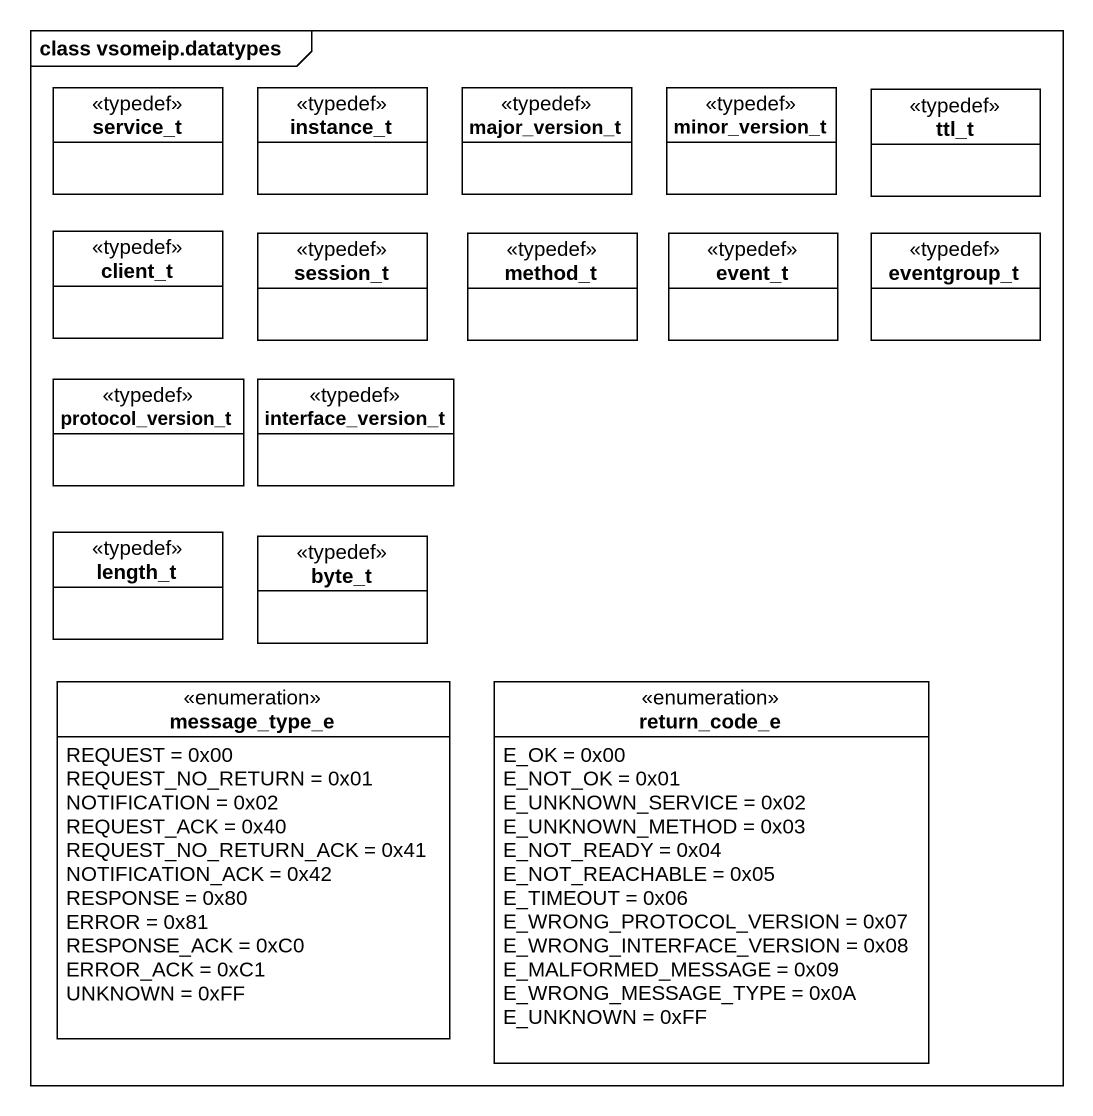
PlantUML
@startuml
mainframe class vsomeip.datatypes
hide circle
hide empty members
class service_t <<typedef>>
class instance_t <<typedef>>
class major_version_t <<typedef>>
class minor_version_t <<typedef>>
class ttl_t <<typedef>>
class client_t <<typedef>>
class session_t <<typedef>>
class method_t <<typedef>>
class event_t <<typedef>>
class eventgroup_t <<typedef>>
class protocol_version_t <<typedef>>
class interface_version_t <<typedef>>
class length_t <<typedef>>
class byte_t <<typedef>>
enum message_type_e {
  REQUEST = 0x00
  REQUEST_NO_RETURN = 0x01
  NOTIFICATION = 0x02
  REQUEST_ACK = 0x40
  REQUEST_NO_RETURN_ACK = 0x41
  NOTIFICATION_ACK = 0x42
  RESPONSE = 0x80
  ERROR = 0x81
  RESPONSE_ACK = 0xC0
  ERROR_ACK = 0xC1
  UNKNOWN = 0xFF
}
enum return_code_e {
  E_OK = 0x00
  E_NOT_OK = 0x01
  E_UNKNOWN_SERVICE = 0x02
  E_UNKNOWN_METHOD = 0x03
  E_NOT_READY = 0x04
  E_NOT_REACHABLE = 0x05
  E_TIMEOUT = 0x06
  E_WRONG_PROTOCOL_VERSION = 0x07
  E_WRONG_INTERFACE_VERSION = 0x08
  E_MALFORMED_MESSAGE = 0x09
  E_WRONG_MESSAGE_TYPE = 0x0A
  E_UNKNOWN = 0xFF
}
@enduml
